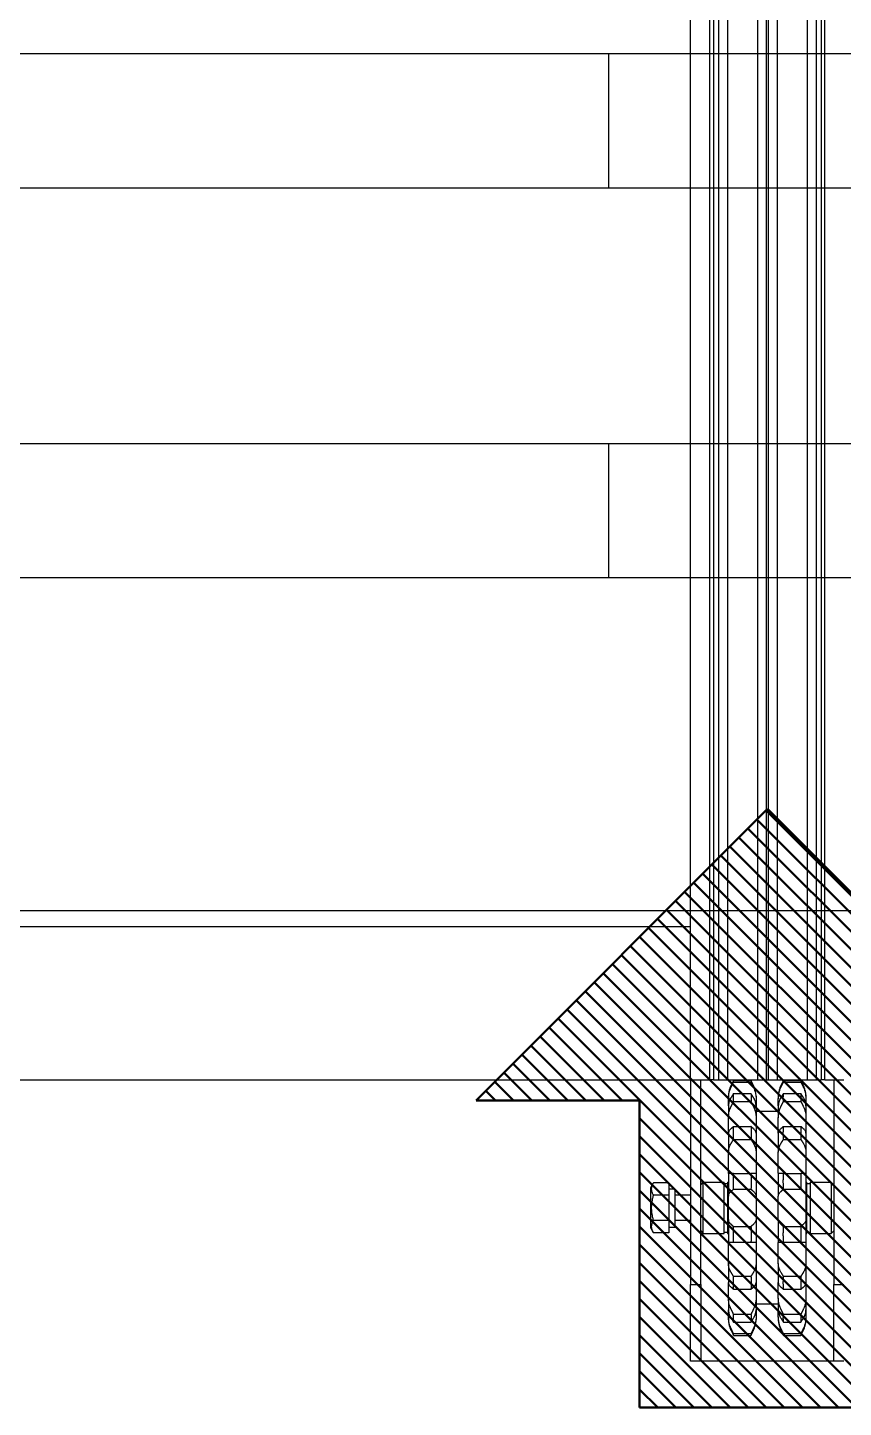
# Model space of a CAD drawing. Header units: millimetres. Extents: x -383313 to -161684, y -117025 to 99224.
# Drawn here: x -342878 to -342559, y -10073 to -9534 of the extents above; entities that cross this region are included whole.
import ezdxf

# ---------------------------------------------------------------- set-up
doc = ezdxf.new("R2010")
doc.units = ezdxf.units.MM
doc.header["$MEASUREMENT"] = 0
doc.layers.add('1', color=7, linetype='Continuous', lineweight=50)
doc.layers.add('PV-F89', color=7, linetype='Continuous')

# ---------------------------------------------------------------- blocks, each defined once
blk = doc.blocks.new('паллета1')
at = {"color": 44}
for p, q in [((465, -600), (465, 600)), ((517.5, -600), (517.5, 600)), ((617.5, 600), (617.5, -600)), ((670, 600), (670, -600)), ((800, -580), (800, 580)), ((465, -75), (517.5, -75)), ((617.5, -75), (670, -75))]:
    blk.add_line(p, q, dxfattribs=at)
blk = doc.blocks.new('*U149')
at = {"layer": 'PV-F89'}
for p, q in [((1757.85, 1938.87), (1757.85, 1473.87)), ((1817.85, 1938.87), (1817.85, 1473.87)), ((1699.85, 1489.37), (1698.03, 1488.32)), ((1699.85, 1489.37), (1715.85, 1489.37)), ((1715.85, 1489.37), (1717.66, 1488.32)), ((1698.03, 1482.37), (1698.03, 1488.32)), ((1702.94, 1482.37), (1702.94, 1488.32)), ((1712.76, 1482.37), (1712.76, 1488.32)), ((1717.66, 1482.37), (1717.66, 1488.32)), ((1702.94, 1482.37), (1698.03, 1482.37)), ((1700.35, 1482.37), (1700.35, 1479.87)), ((1700.35, 1479.87), (1715.35, 1479.87)), ((1702.85, 1473.87), (1702.85, 1479.87)), ((1712.76, 1482.37), (1702.94, 1482.37)), ((1717.66, 1482.37), (1712.76, 1482.37)), ((1712.85, 1473.87), (1712.85, 1479.87)), ((1715.35, 1482.37), (1715.35, 1479.87)), ((1647.85, 1473.87), (1677.85, 1473.87)), ((1647.85, 1469.87), (1647.85, 1473.87)), ((1677.85, 1473.87), (1677.85, 1469.87)), ((1757.85, 1473.87), (1677.85, 1473.87)), ((1757.85, 1473.87), (3037.85, 1473.87)), ((1757.85, 1473.87), (1757.85, 1466.37)), ((1677.85, 1469.87), (1647.85, 1469.87)), ((1647.85, 1465.87), (1647.85, 1469.87)), ((1677.85, 1469.87), (1757.85, 1469.87)), ((1698.85, 1469.87), (1697.85, 1468.87)), ((1697.85, 1468.87), (1717.85, 1468.87)), ((1697.85, 1468.87), (1697.85, 1460.67)), ((1716.85, 1469.87), (1717.85, 1468.87)), ((1717.85, 1468.87), (1717.85, 1460.67)), ((1647.85, 1421.87), (1647.85, 1465.87)), ((1757.85, 1464.92), (1757.85, 1466.37)), ((1757.85, 1466.37), (3037.85, 1466.37)), ((1757.85, 1464.92), (1757.85, 1462.91)), ((3037.85, 1464.92), (1757.85, 1464.92)), ((1757.85, 1462.91), (1757.85, 1459.41)), ((3037.85, 1462.91), (1757.85, 1462.91)), ((1657.99, 1457.02), (1657.99, 1450.22)), ((1658.64, 1450.22), (1658.64, 1457.02)), ((1663.16, 1457.02), (1663.16, 1450.22)), ((1665.2, 1459.02), (1664.23, 1459.02)), ((1665.2, 1459.02), (1667.12, 1459.02)), ((1666.27, 1457.02), (1666.27, 1450.22)), ((1667.12, 1459.02), (1667.99, 1459.02)), ((1672.59, 1459.02), (1667.99, 1459.02)), ((1672.59, 1459.02), (1674.44, 1459.02)), ((1674.44, 1459.02), (1678.64, 1459.02)), ((1676.06, 1457.02), (1676.06, 1450.22)), ((1686.07, 1459.02), (1678.64, 1459.02)), ((1681.09, 1457.02), (1681.09, 1450.22)), ((1686.07, 1459.02), (1687.54, 1459.02)), ((1687.54, 1459.02), (1694.3, 1459.02)), ((1694.3, 1459.02), (1694.34, 1459.02)), ((1703.33, 1459.02), (1694.34, 1459.02)), ((1694.45, 1457.02), (1694.45, 1450.22)), ((1697.85, 1460.67), (1717.85, 1460.67)), ((1717.85, 1459.37), (1697.85, 1459.37)), ((1697.85, 1459.37), (1697.85, 1459.02)), ((1698.35, 1460.67), (1698.35, 1459.37)), ((1700.54, 1457.02), (1700.54, 1450.22)), ((1703.33, 1459.02), (1704.15, 1459.02)), ((1704.15, 1459.02), (1711.55, 1459.02)), ((1711.55, 1459.02), (1712.37, 1459.02)), ((1721.36, 1459.02), (1712.37, 1459.02)), ((1715.16, 1457.02), (1715.16, 1450.22)), ((1717.35, 1460.67), (1717.35, 1459.37)), ((1717.85, 1459.37), (1717.85, 1459.02)), ((1721.25, 1457.02), (1721.25, 1450.22)), ((1721.36, 1459.02), (1721.4, 1459.02)), ((1721.4, 1459.02), (1728.16, 1459.02)), ((1728.16, 1459.02), (1729.62, 1459.02)), ((1737.06, 1459.02), (1729.62, 1459.02)), ((1734.61, 1457.02), (1734.61, 1450.22)), ((1737.06, 1459.02), (1741.26, 1459.02)), ((1739.64, 1457.02), (1739.64, 1450.22)), ((1741.26, 1459.02), (1743.11, 1459.02)), ((1747.71, 1459.02), (1743.11, 1459.02)), ((1747.71, 1459.02), (1748.58, 1459.02)), ((1748.58, 1459.02), (1750.5, 1459.02)), ((1749.42, 1457.02), (1749.42, 1450.22)), ((1751.46, 1459.02), (1750.5, 1459.02)), ((1752.54, 1457.02), (1752.54, 1450.22)), ((1757.05, 1457.02), (1757.05, 1450.22)), ((1757.7, 1457.02), (1757.7, 1450.22)), ((1757.85, 1459.41), (1757.85, 1447.73)), ((3037.85, 1459.41), (1757.85, 1459.41)), ((1665.2, 1448.22), (1664.23, 1448.22)), ((1667.12, 1448.22), (1665.2, 1448.22)), ((1667.99, 1448.22), (1667.12, 1448.22)), ((1672.59, 1448.22), (1667.99, 1448.22)), ((1670.2, 1439.52), (1670.2, 1448.22)), ((1674.44, 1448.22), (1672.59, 1448.22)), ((1678.64, 1448.22), (1674.44, 1448.22)), ((1686.07, 1448.22), (1678.64, 1448.22)), ((1687.54, 1448.22), (1686.07, 1448.22)), ((1694.3, 1448.22), (1687.54, 1448.22)), ((1694.34, 1448.22), (1694.3, 1448.22)), ((1703.33, 1448.22), (1694.34, 1448.22)), ((1704.15, 1448.22), (1703.33, 1448.22)), ((1711.55, 1448.22), (1704.15, 1448.22)), ((1712.37, 1448.22), (1711.55, 1448.22)), ((1721.36, 1448.22), (1712.37, 1448.22)), ((1721.4, 1448.22), (1721.36, 1448.22)), ((1728.16, 1448.22), (1721.4, 1448.22)), ((1729.62, 1448.22), (1728.16, 1448.22)), ((1737.06, 1448.22), (1729.62, 1448.22)), ((1741.26, 1448.22), (1737.06, 1448.22)), ((1743.11, 1448.22), (1741.26, 1448.22)), ((1747.71, 1448.22), (1743.11, 1448.22)), ((1745.49, 1439.52), (1745.49, 1448.22)), ((1748.58, 1448.22), (1747.71, 1448.22)), ((1750.5, 1448.22), (1748.58, 1448.22)), ((1751.46, 1448.22), (1750.5, 1448.22)), ((1757.85, 1447.73), (1757.85, 1444.23)), ((3037.85, 1447.73), (1757.85, 1447.73)), ((1757.85, 1444.23), (1757.85, 1443.45)), ((3037.85, 1444.23), (1757.85, 1444.23)), ((1757.85, 1443.45), (1757.85, 1439.95)), ((3037.85, 1443.45), (1757.85, 1443.45)), ((1657.99, 1437.52), (1657.99, 1430.72)), ((1658.64, 1430.72), (1658.64, 1437.52)), ((1663.16, 1437.52), (1663.16, 1430.72)), ((1665.2, 1439.52), (1664.23, 1439.52)), ((1665.2, 1439.52), (1667.12, 1439.52)), ((1666.27, 1437.52), (1666.27, 1430.72)), ((1667.12, 1439.52), (1667.99, 1439.52)), ((1672.59, 1439.52), (1667.99, 1439.52)), ((1672.59, 1439.52), (1674.44, 1439.52)), ((1674.44, 1439.52), (1678.64, 1439.52)), ((1676.06, 1437.52), (1676.06, 1430.72)), ((1686.07, 1439.52), (1678.64, 1439.52)), ((1681.09, 1437.52), (1681.09, 1430.72)), ((1686.07, 1439.52), (1687.54, 1439.52)), ((1687.54, 1439.52), (1694.3, 1439.52)), ((1694.3, 1439.52), (1694.34, 1439.52)), ((1703.33, 1439.52), (1694.34, 1439.52)), ((1694.45, 1437.52), (1694.45, 1430.72)), ((1700.54, 1437.52), (1700.54, 1430.72)), ((1703.33, 1439.52), (1704.15, 1439.52)), ((1704.15, 1439.52), (1711.55, 1439.52)), ((1711.55, 1439.52), (1712.37, 1439.52)), ((1721.36, 1439.52), (1712.37, 1439.52)), ((1715.16, 1437.52), (1715.16, 1430.72)), ((1721.25, 1437.52), (1721.25, 1430.72)), ((1721.36, 1439.52), (1721.4, 1439.52)), ((1721.4, 1439.52), (1728.16, 1439.52)), ((1728.16, 1439.52), (1729.62, 1439.52)), ((1737.06, 1439.52), (1729.62, 1439.52)), ((1734.61, 1437.52), (1734.61, 1430.72)), ((1737.06, 1439.52), (1741.26, 1439.52)), ((1739.64, 1437.52), (1739.64, 1430.72)), ((1741.26, 1439.52), (1743.11, 1439.52)), ((1747.71, 1439.52), (1743.11, 1439.52)), ((1747.71, 1439.52), (1748.58, 1439.52)), ((1748.58, 1439.52), (1750.5, 1439.52)), ((1749.42, 1437.52), (1749.42, 1430.72)), ((1751.46, 1439.52), (1750.5, 1439.52)), ((1752.54, 1437.52), (1752.54, 1430.72)), ((1757.05, 1437.52), (1757.05, 1430.72)), ((1757.7, 1437.52), (1757.7, 1430.72)), ((1757.85, 1439.95), (1757.85, 1428.27)), ((3037.85, 1439.95), (1757.85, 1439.95)), ((1665.2, 1428.72), (1664.23, 1428.72)), ((1667.12, 1428.72), (1665.2, 1428.72)), ((1667.99, 1428.72), (1667.12, 1428.72)), ((1672.59, 1428.72), (1667.99, 1428.72)), ((1674.44, 1428.72), (1672.59, 1428.72)), ((1678.64, 1428.72), (1674.44, 1428.72)), ((1686.07, 1428.72), (1678.64, 1428.72)), ((1687.54, 1428.72), (1686.07, 1428.72)), ((1694.3, 1428.72), (1687.54, 1428.72)), ((1694.34, 1428.72), (1694.3, 1428.72)), ((1703.33, 1428.72), (1694.34, 1428.72)), ((1697.85, 1428.72), (1697.85, 1428.37)), ((1697.85, 1428.37), (1717.85, 1428.37)), ((1717.85, 1427.07), (1697.85, 1427.07)), ((1697.85, 1427.07), (1697.85, 1418.87)), ((1698.35, 1428.37), (1698.35, 1427.07)), ((1704.15, 1428.72), (1703.33, 1428.72)), ((1711.55, 1428.72), (1704.15, 1428.72)), ((1712.37, 1428.72), (1711.55, 1428.72)), ((1721.36, 1428.72), (1712.37, 1428.72)), ((1717.35, 1428.37), (1717.35, 1427.07)), ((1717.85, 1428.72), (1717.85, 1428.37)), ((1717.85, 1427.07), (1717.85, 1418.87)), ((1721.4, 1428.72), (1721.36, 1428.72)), ((1728.16, 1428.72), (1721.4, 1428.72)), ((1729.62, 1428.72), (1728.16, 1428.72)), ((1737.06, 1428.72), (1729.62, 1428.72)), ((1741.26, 1428.72), (1737.06, 1428.72)), ((1743.11, 1428.72), (1741.26, 1428.72)), ((1747.71, 1428.72), (1743.11, 1428.72)), ((1748.58, 1428.72), (1747.71, 1428.72)), ((1750.5, 1428.72), (1748.58, 1428.72)), ((1751.46, 1428.72), (1750.5, 1428.72)), ((1757.85, 1428.27), (1757.85, 1424.77)), ((3037.85, 1428.27), (1757.85, 1428.27)), ((1757.85, 1424.77), (1757.85, 1422.76)), ((3037.85, 1424.77), (1757.85, 1424.77)), ((1647.85, 1417.87), (1647.85, 1421.87)), ((1717.85, 1418.87), (1697.85, 1418.87)), ((1698.85, 1417.87), (1697.85, 1418.87)), ((1716.85, 1417.87), (1717.85, 1418.87)), ((3037.85, 1422.76), (1757.85, 1422.76)), ((1757.85, 1421.37), (1757.85, 1422.76)), ((1757.85, 1421.37), (1757.85, 1413.87)), ((1757.85, 1421.37), (3037.85, 1421.37)), ((1647.85, 1413.87), (1647.85, 1417.87)), ((1647.85, 1417.87), (1677.85, 1417.87)), ((1677.85, 1417.87), (1677.85, 1413.87)), ((1757.85, 1417.87), (1677.85, 1417.87))]:
    blk.add_line(p, q, dxfattribs=at)
for centre, start, end in [((1664.23, 1449.52), 90, 90.6401), ((1751.46, 1449.52), 89.3599, 90), ((1664.23, 1457.72), 269.3599, 270), ((1751.46, 1457.72), 270, 270.6401), ((1664.23, 1430.02), 90, 90.6401), ((1751.46, 1430.02), 89.3599, 90), ((1664.23, 1438.22), 269.3599, 270), ((1751.46, 1438.22), 270, 270.6401)]:
    blk.add_arc(centre, 9.5, start, end, dxfattribs=at)
for points, weights in [([(1698.03, 1488.32), (1700.49, 1489.74), (1702.94, 1488.32)], [1.22364575665, 1.41294441399, 1.22364575665]), ([(1702.94, 1488.32), (1707.85, 1489.74), (1712.76, 1488.32)], [1.22364575665, 1.41294441399, 1.22364575665]), ([(1712.76, 1488.32), (1715.21, 1489.74), (1717.66, 1488.32)], [1.22364575665, 1.41294441399, 1.22364575665]), ([(1660.08, 1458.05), (1659.06, 1457.55), (1657.99, 1457.02)], [1, 1.00025461954, 1]), ([(1657.99, 1457.02), (1658.32, 1457.11), (1658.64, 1457.02)], [1, 1.00194841845, 1]), ([(1658.64, 1457.02), (1659.76, 1457.55), (1660.83, 1458.05)], [1, 1.00025461956, 1]), ([(1664.78, 1458.05), (1663.99, 1457.55), (1663.16, 1457.02)], [1, 1.00025461956, 1]), ([(1663.16, 1457.02), (1664.72, 1457.11), (1666.27, 1457.02)], [1, 1.00194841845, 1]), ([(1666.27, 1457.02), (1667.35, 1457.55), (1668.38, 1458.05)], [1, 1.00025461954, 1]), ([(1676.92, 1458.05), (1676.5, 1457.55), (1676.06, 1457.02)], [1, 1.00025461955, 1]), ([(1676.06, 1457.02), (1678.58, 1457.11), (1681.09, 1457.02)], [1, 1.00194841845, 1]), ([(1681.09, 1457.02), (1681.94, 1457.55), (1682.76, 1458.05)], [1, 1.00025461956, 1]), ([(1694.41, 1458.05), (1694.43, 1457.55), (1694.45, 1457.02)], [1, 1.00025461956, 1]), ([(1694.45, 1457.02), (1697.49, 1457.11), (1700.54, 1457.02)], [1, 1.00194841845, 1]), ([(1700.54, 1457.02), (1701.01, 1457.55), (1701.47, 1458.05)], [1, 1.00025461955, 1]), ([(1714.23, 1458.05), (1714.69, 1457.55), (1715.16, 1457.02)], [1, 1.00025461957, 1]), ([(1715.16, 1457.02), (1718.2, 1457.11), (1721.25, 1457.02)], [1, 1.00194841845, 1]), ([(1721.25, 1457.02), (1721.27, 1457.55), (1721.28, 1458.05)], [1, 1.00025461957, 1]), ([(1732.94, 1458.05), (1733.76, 1457.55), (1734.61, 1457.02)], [1, 1.00025461956, 1]), ([(1734.61, 1457.02), (1737.12, 1457.11), (1739.64, 1457.02)], [1, 1.00194841845, 1]), ([(1739.64, 1457.02), (1739.2, 1457.55), (1738.78, 1458.05)], [1, 1.00025461955, 1]), ([(1747.32, 1458.05), (1748.35, 1457.55), (1749.42, 1457.02)], [1, 1.00025461956, 1]), ([(1749.42, 1457.02), (1750.98, 1457.11), (1752.54, 1457.02)], [1, 1.00194841845, 1]), ([(1752.54, 1457.02), (1751.71, 1457.55), (1750.92, 1458.05)], [1, 1.00025461955, 1]), ([(1754.87, 1458.05), (1755.94, 1457.55), (1757.05, 1457.02)], [1, 1.00025461958, 1]), ([(1757.7, 1457.02), (1756.64, 1457.55), (1755.62, 1458.05)], [1, 1.00025461957, 1]), ([(1757.05, 1457.02), (1757.38, 1457.11), (1757.7, 1457.02)], [1, 1.00194841845, 1]), ([(1658.64, 1450.22), (1658.32, 1450.12), (1657.99, 1450.22)], [1, 1.00194841845, 1]), ([(1657.99, 1450.22), (1659.06, 1449.69), (1660.08, 1449.18)], [1, 1.00025461957, 1]), ([(1660.83, 1449.18), (1659.76, 1449.69), (1658.64, 1450.22)], [1, 1.00025461957, 1]), ([(1666.27, 1450.22), (1664.72, 1450.12), (1663.16, 1450.22)], [1, 1.00194841845, 1]), ([(1663.16, 1450.22), (1663.99, 1449.69), (1664.78, 1449.18)], [1, 1.00025461955, 1]), ([(1668.38, 1449.18), (1667.35, 1449.69), (1666.27, 1450.22)], [1, 1.00025461956, 1]), ([(1681.09, 1450.22), (1678.58, 1450.12), (1676.06, 1450.22)], [1, 1.00194841845, 1]), ([(1676.06, 1450.22), (1676.5, 1449.69), (1676.92, 1449.18)], [1, 1.00025461956, 1]), ([(1682.76, 1449.18), (1681.94, 1449.69), (1681.09, 1450.22)], [1, 1.00025461957, 1]), ([(1694.45, 1450.22), (1694.43, 1449.69), (1694.41, 1449.18)], [1, 1.00025461955, 1]), ([(1700.54, 1450.22), (1697.49, 1450.12), (1694.45, 1450.22)], [1, 1.00194841845, 1]), ([(1701.47, 1449.18), (1701.01, 1449.69), (1700.54, 1450.22)], [1, 1.00025461956, 1]), ([(1715.16, 1450.22), (1714.69, 1449.69), (1714.23, 1449.18)], [1, 1.00025461958, 1]), ([(1721.25, 1450.22), (1718.2, 1450.12), (1715.16, 1450.22)], [1, 1.00194841845, 1]), ([(1721.28, 1449.18), (1721.27, 1449.69), (1721.25, 1450.22)], [1, 1.00025461956, 1]), ([(1734.61, 1450.22), (1733.76, 1449.69), (1732.94, 1449.18)], [1, 1.00025461956, 1]), ([(1739.64, 1450.22), (1737.12, 1450.12), (1734.61, 1450.22)], [1, 1.00194841845, 1]), ([(1738.78, 1449.18), (1739.2, 1449.69), (1739.64, 1450.22)], [1, 1.00025461956, 1]), ([(1749.42, 1450.22), (1748.35, 1449.69), (1747.32, 1449.18)], [1, 1.00025461954, 1]), ([(1752.54, 1450.22), (1750.98, 1450.12), (1749.42, 1450.22)], [1, 1.00194841845, 1]), ([(1750.92, 1449.18), (1751.71, 1449.69), (1752.54, 1450.22)], [1, 1.00025461957, 1]), ([(1757.05, 1450.22), (1755.94, 1449.69), (1754.87, 1449.18)], [1, 1.00025461953, 1]), ([(1755.62, 1449.18), (1756.64, 1449.69), (1757.7, 1450.22)], [1, 1.00025461955, 1]), ([(1757.7, 1450.22), (1757.38, 1450.12), (1757.05, 1450.22)], [1, 1.00194841845, 1]), ([(1660.08, 1438.55), (1659.06, 1438.05), (1657.99, 1437.52)], [1, 1.00025461956, 1]), ([(1657.99, 1437.52), (1658.32, 1437.61), (1658.64, 1437.52)], [1, 1.00194841845, 1]), ([(1658.64, 1437.52), (1659.76, 1438.05), (1660.83, 1438.55)], [1, 1.00025461955, 1]), ([(1664.78, 1438.55), (1663.99, 1438.05), (1663.16, 1437.52)], [1, 1.00025461957, 1]), ([(1663.16, 1437.52), (1664.72, 1437.61), (1666.27, 1437.52)], [1, 1.00194841845, 1]), ([(1666.27, 1437.52), (1667.35, 1438.05), (1668.38, 1438.55)], [1, 1.00025461954, 1]), ([(1676.92, 1438.55), (1676.5, 1438.05), (1676.06, 1437.52)], [1, 1.00025461956, 1]), ([(1676.06, 1437.52), (1678.58, 1437.61), (1681.09, 1437.52)], [1, 1.00194841845, 1]), ([(1681.09, 1437.52), (1681.94, 1438.05), (1682.76, 1438.55)], [1, 1.00025461956, 1]), ([(1694.41, 1438.55), (1694.43, 1438.05), (1694.45, 1437.52)], [1, 1.00025461954, 1]), ([(1694.45, 1437.52), (1697.49, 1437.61), (1700.54, 1437.52)], [1, 1.00194841845, 1]), ([(1700.54, 1437.52), (1701.01, 1438.05), (1701.47, 1438.55)], [1, 1.00025461958, 1]), ([(1714.23, 1438.55), (1714.69, 1438.05), (1715.16, 1437.52)], [1, 1.00025461957, 1]), ([(1715.16, 1437.52), (1718.2, 1437.61), (1721.25, 1437.52)], [1, 1.00194841845, 1]), ([(1721.25, 1437.52), (1721.27, 1438.05), (1721.28, 1438.55)], [1, 1.00025461957, 1]), ([(1732.94, 1438.55), (1733.76, 1438.05), (1734.61, 1437.52)], [1, 1.00025461957, 1]), ([(1734.61, 1437.52), (1737.12, 1437.61), (1739.64, 1437.52)], [1, 1.00194841845, 1]), ([(1739.64, 1437.52), (1739.2, 1438.05), (1738.78, 1438.55)], [1, 1.00025461955, 1]), ([(1747.32, 1438.55), (1748.35, 1438.05), (1749.42, 1437.52)], [1, 1.00025461957, 1]), ([(1749.42, 1437.52), (1750.98, 1437.61), (1752.54, 1437.52)], [1, 1.00194841845, 1]), ([(1752.54, 1437.52), (1751.71, 1438.05), (1750.92, 1438.55)], [1, 1.00025461956, 1]), ([(1754.87, 1438.55), (1755.94, 1438.05), (1757.05, 1437.52)], [1, 1.00025461957, 1]), ([(1757.7, 1437.52), (1756.64, 1438.05), (1755.62, 1438.55)], [1, 1.00025461957, 1]), ([(1757.05, 1437.52), (1757.38, 1437.61), (1757.7, 1437.52)], [1, 1.00194841845, 1]), ([(1657.99, 1430.72), (1659.06, 1430.19), (1660.08, 1429.68)], [1, 1.00025461955, 1]), ([(1658.64, 1430.72), (1658.32, 1430.62), (1657.99, 1430.72)], [1, 1.00194841845, 1]), ([(1660.83, 1429.68), (1659.76, 1430.19), (1658.64, 1430.72)], [1, 1.00025461956, 1]), ([(1663.16, 1430.72), (1663.99, 1430.19), (1664.78, 1429.68)], [1, 1.00025461955, 1]), ([(1666.27, 1430.72), (1664.72, 1430.62), (1663.16, 1430.72)], [1, 1.00194841845, 1]), ([(1668.38, 1429.68), (1667.35, 1430.19), (1666.27, 1430.72)], [1, 1.00025461957, 1]), ([(1676.06, 1430.72), (1676.5, 1430.19), (1676.92, 1429.68)], [1, 1.00025461955, 1]), ([(1681.09, 1430.72), (1678.58, 1430.62), (1676.06, 1430.72)], [1, 1.00194841845, 1]), ([(1682.76, 1429.68), (1681.94, 1430.19), (1681.09, 1430.72)], [1, 1.00025461956, 1]), ([(1694.45, 1430.72), (1694.43, 1430.19), (1694.41, 1429.68)], [1, 1.00025461953, 1]), ([(1700.54, 1430.72), (1697.49, 1430.62), (1694.45, 1430.72)], [1, 1.00194841845, 1]), ([(1701.47, 1429.68), (1701.01, 1430.19), (1700.54, 1430.72)], [1, 1.00025461957, 1]), ([(1715.16, 1430.72), (1714.69, 1430.19), (1714.23, 1429.68)], [1, 1.00025461956, 1]), ([(1721.25, 1430.72), (1718.2, 1430.62), (1715.16, 1430.72)], [1, 1.00194841845, 1]), ([(1721.28, 1429.68), (1721.27, 1430.19), (1721.25, 1430.72)], [1, 1.00025461956, 1]), ([(1734.61, 1430.72), (1733.76, 1430.19), (1732.94, 1429.68)], [1, 1.00025461958, 1]), ([(1739.64, 1430.72), (1737.12, 1430.62), (1734.61, 1430.72)], [1, 1.00194841845, 1]), ([(1738.78, 1429.68), (1739.2, 1430.19), (1739.64, 1430.72)], [1, 1.00025461956, 1]), ([(1749.42, 1430.72), (1748.35, 1430.19), (1747.32, 1429.68)], [1, 1.00025461957, 1]), ([(1752.54, 1430.72), (1750.98, 1430.62), (1749.42, 1430.72)], [1, 1.00194841845, 1]), ([(1750.92, 1429.68), (1751.71, 1430.19), (1752.54, 1430.72)], [1, 1.00025461954, 1]), ([(1757.05, 1430.72), (1755.94, 1430.19), (1754.87, 1429.68)], [1, 1.00025461957, 1]), ([(1755.62, 1429.68), (1756.64, 1430.19), (1757.7, 1430.72)], [1, 1.00025461957, 1]), ([(1757.7, 1430.72), (1757.38, 1430.62), (1757.05, 1430.72)], [1, 1.00194841845, 1])]:
    blk.add_rational_spline(points, weights, degree=2, dxfattribs=at)
for points, knots in [([(1664.13, 1459.02), (1663.86, 1459.01), (1663.59, 1459), (1663, 1458.94), (1662.68, 1458.89), (1662.04, 1458.76), (1661.72, 1458.68), (1661.12, 1458.49), (1660.82, 1458.38), (1660.39, 1458.2), (1660.24, 1458.13), (1660.08, 1458.05)], [43.697264, 43.697264, 43.697264, 43.697264, 44.52713, 44.52713, 45.468654, 45.468654, 46.410179, 46.410179, 47.351703, 47.351703, 47.881108, 47.881108, 47.881108, 47.881108]), ([(1660.83, 1458.05), (1661, 1458.13), (1661.16, 1458.2), (1661.61, 1458.38), (1661.92, 1458.49), (1662.56, 1458.68), (1662.89, 1458.76), (1663.56, 1458.89), (1663.9, 1458.94), (1664.56, 1459), (1664.88, 1459.02), (1665.2, 1459.02)], [10.115097, 10.115097, 10.115097, 10.115097, 10.644502, 10.644502, 11.586026, 11.586026, 12.527551, 12.527551, 13.469075, 13.469075, 14.4106, 14.4106, 14.4106, 14.4106]), ([(1667.99, 1459.02), (1667.76, 1459.02), (1667.52, 1459), (1667.03, 1458.94), (1666.78, 1458.89), (1666.29, 1458.76), (1666.05, 1458.68), (1665.58, 1458.49), (1665.35, 1458.38), (1665.02, 1458.2), (1664.9, 1458.13), (1664.78, 1458.05)], [43.585605, 43.585605, 43.585605, 43.585605, 44.52713, 44.52713, 45.468654, 45.468654, 46.410179, 46.410179, 47.351703, 47.351703, 47.881108, 47.881108, 47.881108, 47.881108]), ([(1668.38, 1458.05), (1668.54, 1458.13), (1668.7, 1458.2), (1669.14, 1458.38), (1669.43, 1458.49), (1670.05, 1458.68), (1670.37, 1458.76), (1671.01, 1458.89), (1671.33, 1458.94), (1671.97, 1459), (1672.29, 1459.02), (1672.59, 1459.02)], [10.115097, 10.115097, 10.115097, 10.115097, 10.644502, 10.644502, 11.586026, 11.586026, 12.527551, 12.527551, 13.469075, 13.469075, 14.4106, 14.4106, 14.4106, 14.4106]), ([(1678.64, 1459.02), (1678.52, 1459.02), (1678.39, 1459), (1678.13, 1458.94), (1677.99, 1458.89), (1677.73, 1458.76), (1677.6, 1458.68), (1677.35, 1458.49), (1677.23, 1458.38), (1677.05, 1458.2), (1676.99, 1458.13), (1676.92, 1458.05)], [43.585605, 43.585605, 43.585605, 43.585605, 44.52713, 44.52713, 45.468654, 45.468654, 46.410179, 46.410179, 47.351703, 47.351703, 47.881108, 47.881108, 47.881108, 47.881108]), ([(1682.76, 1458.05), (1682.88, 1458.13), (1683.01, 1458.2), (1683.35, 1458.38), (1683.58, 1458.49), (1684.07, 1458.68), (1684.32, 1458.76), (1684.83, 1458.89), (1685.08, 1458.94), (1685.59, 1459), (1685.84, 1459.02), (1686.07, 1459.02)], [10.115097, 10.115097, 10.115097, 10.115097, 10.644502, 10.644502, 11.586026, 11.586026, 12.527551, 12.527551, 13.469075, 13.469075, 14.4106, 14.4106, 14.4106, 14.4106]), ([(1694.34, 1459.02), (1694.34, 1459.02), (1694.35, 1459), (1694.36, 1458.94), (1694.37, 1458.89), (1694.38, 1458.76), (1694.38, 1458.68), (1694.39, 1458.49), (1694.4, 1458.38), (1694.41, 1458.2), (1694.41, 1458.13), (1694.41, 1458.05)], [43.585605, 43.585605, 43.585605, 43.585605, 44.52713, 44.52713, 45.468654, 45.468654, 46.410179, 46.410179, 47.351703, 47.351703, 47.881108, 47.881108, 47.881108, 47.881108]), ([(1701.47, 1458.05), (1701.54, 1458.13), (1701.61, 1458.2), (1701.8, 1458.38), (1701.93, 1458.49), (1702.2, 1458.68), (1702.35, 1458.76), (1702.63, 1458.89), (1702.77, 1458.94), (1703.06, 1459), (1703.19, 1459.02), (1703.33, 1459.02)], [10.115097, 10.115097, 10.115097, 10.115097, 10.644502, 10.644502, 11.586026, 11.586026, 12.527551, 12.527551, 13.469075, 13.469075, 14.4106, 14.4106, 14.4106, 14.4106]), ([(1712.37, 1459.02), (1712.5, 1459.02), (1712.64, 1459), (1712.93, 1458.94), (1713.07, 1458.89), (1713.35, 1458.76), (1713.49, 1458.68), (1713.77, 1458.49), (1713.9, 1458.38), (1714.09, 1458.2), (1714.16, 1458.13), (1714.23, 1458.05)], [43.585605, 43.585605, 43.585605, 43.585605, 44.52713, 44.52713, 45.468654, 45.468654, 46.410179, 46.410179, 47.351703, 47.351703, 47.881108, 47.881108, 47.881108, 47.881108]), ([(1721.28, 1458.05), (1721.29, 1458.13), (1721.29, 1458.2), (1721.3, 1458.38), (1721.3, 1458.49), (1721.32, 1458.68), (1721.32, 1458.76), (1721.33, 1458.89), (1721.34, 1458.94), (1721.35, 1459), (1721.36, 1459.02), (1721.36, 1459.02)], [10.115097, 10.115097, 10.115097, 10.115097, 10.644502, 10.644502, 11.586026, 11.586026, 12.527551, 12.527551, 13.469075, 13.469075, 14.4106, 14.4106, 14.4106, 14.4106]), ([(1729.62, 1459.02), (1729.86, 1459.02), (1730.11, 1459), (1730.61, 1458.94), (1730.87, 1458.89), (1731.38, 1458.76), (1731.63, 1458.68), (1732.11, 1458.49), (1732.35, 1458.38), (1732.69, 1458.2), (1732.82, 1458.13), (1732.94, 1458.05)], [43.585605, 43.585605, 43.585605, 43.585605, 44.52713, 44.52713, 45.468654, 45.468654, 46.410179, 46.410179, 47.351703, 47.351703, 47.881108, 47.881108, 47.881108, 47.881108]), ([(1738.78, 1458.05), (1738.71, 1458.13), (1738.65, 1458.2), (1738.47, 1458.38), (1738.35, 1458.49), (1738.1, 1458.68), (1737.97, 1458.76), (1737.7, 1458.89), (1737.57, 1458.94), (1737.31, 1459), (1737.18, 1459.02), (1737.06, 1459.02)], [10.115097, 10.115097, 10.115097, 10.115097, 10.644502, 10.644502, 11.586026, 11.586026, 12.527551, 12.527551, 13.469075, 13.469075, 14.4106, 14.4106, 14.4106, 14.4106]), ([(1743.11, 1459.02), (1743.41, 1459.02), (1743.73, 1459), (1744.37, 1458.94), (1744.69, 1458.89), (1745.33, 1458.76), (1745.65, 1458.68), (1746.27, 1458.49), (1746.56, 1458.38), (1747, 1458.2), (1747.16, 1458.13), (1747.32, 1458.05)], [43.585605, 43.585605, 43.585605, 43.585605, 44.52713, 44.52713, 45.468654, 45.468654, 46.410179, 46.410179, 47.351703, 47.351703, 47.881108, 47.881108, 47.881108, 47.881108]), ([(1750.92, 1458.05), (1750.8, 1458.13), (1750.68, 1458.2), (1750.35, 1458.38), (1750.12, 1458.49), (1749.65, 1458.68), (1749.41, 1458.76), (1748.91, 1458.89), (1748.67, 1458.94), (1748.18, 1459), (1747.94, 1459.02), (1747.71, 1459.02)], [10.115097, 10.115097, 10.115097, 10.115097, 10.644502, 10.644502, 11.586026, 11.586026, 12.527551, 12.527551, 13.469075, 13.469075, 14.4106, 14.4106, 14.4106, 14.4106]), ([(1750.5, 1459.02), (1750.81, 1459.02), (1751.14, 1459), (1751.8, 1458.94), (1752.14, 1458.89), (1752.81, 1458.76), (1753.14, 1458.68), (1753.78, 1458.49), (1754.08, 1458.38), (1754.54, 1458.2), (1754.7, 1458.13), (1754.87, 1458.05)], [43.585605, 43.585605, 43.585605, 43.585605, 44.52713, 44.52713, 45.468654, 45.468654, 46.410179, 46.410179, 47.351703, 47.351703, 47.881108, 47.881108, 47.881108, 47.881108]), ([(1755.62, 1458.05), (1755.46, 1458.13), (1755.31, 1458.2), (1754.88, 1458.38), (1754.58, 1458.49), (1753.97, 1458.68), (1753.66, 1458.76), (1753.02, 1458.89), (1752.7, 1458.94), (1752.11, 1459), (1751.83, 1459.01), (1751.57, 1459.02)], [10.115097, 10.115097, 10.115097, 10.115097, 10.644502, 10.644502, 11.586026, 11.586026, 12.527551, 12.527551, 13.469075, 13.469075, 14.298941, 14.298941, 14.298941, 14.298941]), ([(1660.08, 1449.18), (1660.24, 1449.11), (1660.39, 1449.03), (1660.82, 1448.85), (1661.12, 1448.74), (1661.72, 1448.55), (1662.04, 1448.47), (1662.68, 1448.34), (1663, 1448.29), (1663.59, 1448.23), (1663.86, 1448.22), (1664.13, 1448.22)], [10.115097, 10.115097, 10.115097, 10.115097, 10.644502, 10.644502, 11.586026, 11.586026, 12.527551, 12.527551, 13.469075, 13.469075, 14.298941, 14.298941, 14.298941, 14.298941]), ([(1665.2, 1448.22), (1664.88, 1448.22), (1664.56, 1448.23), (1663.9, 1448.29), (1663.56, 1448.34), (1662.89, 1448.47), (1662.56, 1448.55), (1661.92, 1448.74), (1661.61, 1448.85), (1661.16, 1449.03), (1661, 1449.11), (1660.83, 1449.18)], [43.585571, 43.585571, 43.585571, 43.585571, 44.527095, 44.527095, 45.468619, 45.468619, 46.410144, 46.410144, 47.351668, 47.351668, 47.881074, 47.881074, 47.881074, 47.881074]), ([(1664.78, 1449.18), (1664.9, 1449.11), (1665.02, 1449.03), (1665.35, 1448.85), (1665.58, 1448.74), (1666.05, 1448.55), (1666.29, 1448.47), (1666.78, 1448.34), (1667.03, 1448.29), (1667.52, 1448.23), (1667.76, 1448.22), (1667.99, 1448.22)], [10.115097, 10.115097, 10.115097, 10.115097, 10.644502, 10.644502, 11.586026, 11.586026, 12.527551, 12.527551, 13.469075, 13.469075, 14.4106, 14.4106, 14.4106, 14.4106]), ([(1672.59, 1448.22), (1672.29, 1448.22), (1671.97, 1448.23), (1671.33, 1448.29), (1671.01, 1448.34), (1670.37, 1448.47), (1670.05, 1448.55), (1669.43, 1448.74), (1669.14, 1448.85), (1668.7, 1449.03), (1668.54, 1449.11), (1668.38, 1449.18)], [43.585571, 43.585571, 43.585571, 43.585571, 44.527095, 44.527095, 45.468619, 45.468619, 46.410144, 46.410144, 47.351668, 47.351668, 47.881074, 47.881074, 47.881074, 47.881074]), ([(1676.92, 1449.18), (1676.99, 1449.11), (1677.05, 1449.03), (1677.23, 1448.85), (1677.35, 1448.74), (1677.6, 1448.55), (1677.73, 1448.47), (1677.99, 1448.34), (1678.13, 1448.29), (1678.39, 1448.23), (1678.52, 1448.22), (1678.64, 1448.22)], [10.115097, 10.115097, 10.115097, 10.115097, 10.644502, 10.644502, 11.586026, 11.586026, 12.527551, 12.527551, 13.469075, 13.469075, 14.4106, 14.4106, 14.4106, 14.4106]), ([(1686.07, 1448.22), (1685.84, 1448.22), (1685.59, 1448.23), (1685.08, 1448.29), (1684.83, 1448.34), (1684.32, 1448.47), (1684.07, 1448.55), (1683.58, 1448.74), (1683.35, 1448.85), (1683.01, 1449.03), (1682.88, 1449.11), (1682.76, 1449.18)], [43.585571, 43.585571, 43.585571, 43.585571, 44.527095, 44.527095, 45.468619, 45.468619, 46.410144, 46.410144, 47.351668, 47.351668, 47.881074, 47.881074, 47.881074, 47.881074]), ([(1694.41, 1449.18), (1694.41, 1449.11), (1694.41, 1449.03), (1694.4, 1448.85), (1694.39, 1448.74), (1694.38, 1448.55), (1694.38, 1448.47), (1694.37, 1448.34), (1694.36, 1448.29), (1694.35, 1448.23), (1694.34, 1448.22), (1694.34, 1448.22)], [10.115097, 10.115097, 10.115097, 10.115097, 10.644502, 10.644502, 11.586026, 11.586026, 12.527551, 12.527551, 13.469075, 13.469075, 14.4106, 14.4106, 14.4106, 14.4106]), ([(1703.33, 1448.22), (1703.19, 1448.22), (1703.06, 1448.23), (1702.77, 1448.29), (1702.63, 1448.34), (1702.35, 1448.47), (1702.2, 1448.55), (1701.93, 1448.74), (1701.8, 1448.85), (1701.61, 1449.03), (1701.54, 1449.11), (1701.47, 1449.18)], [43.585571, 43.585571, 43.585571, 43.585571, 44.527095, 44.527095, 45.468619, 45.468619, 46.410144, 46.410144, 47.351668, 47.351668, 47.881074, 47.881074, 47.881074, 47.881074]), ([(1714.23, 1449.18), (1714.16, 1449.11), (1714.09, 1449.03), (1713.9, 1448.85), (1713.77, 1448.74), (1713.49, 1448.55), (1713.35, 1448.47), (1713.07, 1448.34), (1712.93, 1448.29), (1712.64, 1448.23), (1712.5, 1448.22), (1712.37, 1448.22)], [10.115097, 10.115097, 10.115097, 10.115097, 10.644502, 10.644502, 11.586026, 11.586026, 12.527551, 12.527551, 13.469075, 13.469075, 14.4106, 14.4106, 14.4106, 14.4106]), ([(1721.36, 1448.22), (1721.36, 1448.22), (1721.35, 1448.23), (1721.34, 1448.29), (1721.33, 1448.34), (1721.32, 1448.47), (1721.32, 1448.55), (1721.3, 1448.74), (1721.3, 1448.85), (1721.29, 1449.03), (1721.29, 1449.11), (1721.28, 1449.18)], [43.585571, 43.585571, 43.585571, 43.585571, 44.527095, 44.527095, 45.468619, 45.468619, 46.410144, 46.410144, 47.351668, 47.351668, 47.881074, 47.881074, 47.881074, 47.881074]), ([(1732.94, 1449.18), (1732.82, 1449.11), (1732.69, 1449.03), (1732.35, 1448.85), (1732.11, 1448.74), (1731.63, 1448.55), (1731.38, 1448.47), (1730.87, 1448.34), (1730.61, 1448.29), (1730.11, 1448.23), (1729.86, 1448.22), (1729.62, 1448.22)], [10.115097, 10.115097, 10.115097, 10.115097, 10.644502, 10.644502, 11.586026, 11.586026, 12.527551, 12.527551, 13.469075, 13.469075, 14.4106, 14.4106, 14.4106, 14.4106]), ([(1737.06, 1448.22), (1737.18, 1448.22), (1737.31, 1448.23), (1737.57, 1448.29), (1737.7, 1448.34), (1737.97, 1448.47), (1738.1, 1448.55), (1738.35, 1448.74), (1738.47, 1448.85), (1738.65, 1449.03), (1738.71, 1449.11), (1738.78, 1449.18)], [43.585571, 43.585571, 43.585571, 43.585571, 44.527095, 44.527095, 45.468619, 45.468619, 46.410144, 46.410144, 47.351668, 47.351668, 47.881074, 47.881074, 47.881074, 47.881074]), ([(1747.32, 1449.18), (1747.16, 1449.11), (1747, 1449.03), (1746.56, 1448.85), (1746.27, 1448.74), (1745.65, 1448.55), (1745.33, 1448.47), (1744.69, 1448.34), (1744.37, 1448.29), (1743.73, 1448.23), (1743.41, 1448.22), (1743.11, 1448.22)], [10.115097, 10.115097, 10.115097, 10.115097, 10.644502, 10.644502, 11.586026, 11.586026, 12.527551, 12.527551, 13.469075, 13.469075, 14.4106, 14.4106, 14.4106, 14.4106]), ([(1747.71, 1448.22), (1747.94, 1448.22), (1748.18, 1448.23), (1748.67, 1448.29), (1748.91, 1448.34), (1749.41, 1448.47), (1749.65, 1448.55), (1750.12, 1448.74), (1750.35, 1448.85), (1750.68, 1449.03), (1750.8, 1449.11), (1750.92, 1449.18)], [43.585571, 43.585571, 43.585571, 43.585571, 44.527095, 44.527095, 45.468619, 45.468619, 46.410144, 46.410144, 47.351668, 47.351668, 47.881074, 47.881074, 47.881074, 47.881074]), ([(1754.87, 1449.18), (1754.7, 1449.11), (1754.54, 1449.03), (1754.08, 1448.85), (1753.78, 1448.74), (1753.14, 1448.55), (1752.81, 1448.47), (1752.14, 1448.34), (1751.8, 1448.29), (1751.14, 1448.23), (1750.81, 1448.22), (1750.5, 1448.22)], [10.115097, 10.115097, 10.115097, 10.115097, 10.644502, 10.644502, 11.586026, 11.586026, 12.527551, 12.527551, 13.469075, 13.469075, 14.4106, 14.4106, 14.4106, 14.4106]), ([(1751.57, 1448.22), (1751.83, 1448.22), (1752.11, 1448.23), (1752.7, 1448.29), (1753.02, 1448.34), (1753.66, 1448.47), (1753.97, 1448.55), (1754.58, 1448.74), (1754.88, 1448.85), (1755.31, 1449.03), (1755.46, 1449.11), (1755.62, 1449.18)], [43.697229, 43.697229, 43.697229, 43.697229, 44.527095, 44.527095, 45.468619, 45.468619, 46.410144, 46.410144, 47.351668, 47.351668, 47.881074, 47.881074, 47.881074, 47.881074]), ([(1664.13, 1439.52), (1663.86, 1439.51), (1663.59, 1439.5), (1663, 1439.44), (1662.68, 1439.39), (1662.04, 1439.26), (1661.72, 1439.18), (1661.12, 1438.99), (1660.82, 1438.88), (1660.39, 1438.7), (1660.24, 1438.63), (1660.08, 1438.55)], [43.697229, 43.697229, 43.697229, 43.697229, 44.527095, 44.527095, 45.468619, 45.468619, 46.410144, 46.410144, 47.351668, 47.351668, 47.881074, 47.881074, 47.881074, 47.881074]), ([(1660.83, 1438.55), (1661, 1438.63), (1661.16, 1438.7), (1661.61, 1438.88), (1661.92, 1438.99), (1662.56, 1439.18), (1662.89, 1439.26), (1663.56, 1439.39), (1663.9, 1439.44), (1664.56, 1439.5), (1664.88, 1439.52), (1665.2, 1439.52)], [10.115097, 10.115097, 10.115097, 10.115097, 10.644502, 10.644502, 11.586026, 11.586026, 12.527551, 12.527551, 13.469075, 13.469075, 14.4106, 14.4106, 14.4106, 14.4106]), ([(1667.99, 1439.52), (1667.76, 1439.52), (1667.52, 1439.5), (1667.03, 1439.44), (1666.78, 1439.39), (1666.29, 1439.26), (1666.05, 1439.18), (1665.58, 1438.99), (1665.35, 1438.88), (1665.02, 1438.7), (1664.9, 1438.63), (1664.78, 1438.55)], [43.585571, 43.585571, 43.585571, 43.585571, 44.527095, 44.527095, 45.468619, 45.468619, 46.410144, 46.410144, 47.351668, 47.351668, 47.881074, 47.881074, 47.881074, 47.881074]), ([(1668.38, 1438.55), (1668.54, 1438.63), (1668.7, 1438.7), (1669.14, 1438.88), (1669.43, 1438.99), (1670.05, 1439.18), (1670.37, 1439.26), (1671.01, 1439.39), (1671.33, 1439.44), (1671.97, 1439.5), (1672.29, 1439.52), (1672.59, 1439.52)], [10.115097, 10.115097, 10.115097, 10.115097, 10.644502, 10.644502, 11.586026, 11.586026, 12.527551, 12.527551, 13.469075, 13.469075, 14.4106, 14.4106, 14.4106, 14.4106]), ([(1678.64, 1439.52), (1678.52, 1439.52), (1678.39, 1439.5), (1678.13, 1439.44), (1677.99, 1439.39), (1677.73, 1439.26), (1677.6, 1439.18), (1677.35, 1438.99), (1677.23, 1438.88), (1677.05, 1438.7), (1676.99, 1438.63), (1676.92, 1438.55)], [43.585571, 43.585571, 43.585571, 43.585571, 44.527095, 44.527095, 45.468619, 45.468619, 46.410144, 46.410144, 47.351668, 47.351668, 47.881074, 47.881074, 47.881074, 47.881074]), ([(1682.76, 1438.55), (1682.88, 1438.63), (1683.01, 1438.7), (1683.35, 1438.88), (1683.58, 1438.99), (1684.07, 1439.18), (1684.32, 1439.26), (1684.83, 1439.39), (1685.08, 1439.44), (1685.59, 1439.5), (1685.84, 1439.52), (1686.07, 1439.52)], [10.115097, 10.115097, 10.115097, 10.115097, 10.644502, 10.644502, 11.586026, 11.586026, 12.527551, 12.527551, 13.469075, 13.469075, 14.4106, 14.4106, 14.4106, 14.4106]), ([(1694.34, 1439.52), (1694.34, 1439.52), (1694.35, 1439.5), (1694.36, 1439.44), (1694.37, 1439.39), (1694.38, 1439.26), (1694.38, 1439.18), (1694.39, 1438.99), (1694.4, 1438.88), (1694.41, 1438.7), (1694.41, 1438.63), (1694.41, 1438.55)], [43.585571, 43.585571, 43.585571, 43.585571, 44.527095, 44.527095, 45.468619, 45.468619, 46.410144, 46.410144, 47.351668, 47.351668, 47.881074, 47.881074, 47.881074, 47.881074]), ([(1701.47, 1438.55), (1701.54, 1438.63), (1701.61, 1438.7), (1701.8, 1438.88), (1701.93, 1438.99), (1702.2, 1439.18), (1702.35, 1439.26), (1702.63, 1439.39), (1702.77, 1439.44), (1703.06, 1439.5), (1703.19, 1439.52), (1703.33, 1439.52)], [10.115097, 10.115097, 10.115097, 10.115097, 10.644502, 10.644502, 11.586026, 11.586026, 12.527551, 12.527551, 13.469075, 13.469075, 14.4106, 14.4106, 14.4106, 14.4106]), ([(1712.37, 1439.52), (1712.5, 1439.52), (1712.64, 1439.5), (1712.93, 1439.44), (1713.07, 1439.39), (1713.35, 1439.26), (1713.49, 1439.18), (1713.77, 1438.99), (1713.9, 1438.88), (1714.09, 1438.7), (1714.16, 1438.63), (1714.23, 1438.55)], [43.585571, 43.585571, 43.585571, 43.585571, 44.527095, 44.527095, 45.468619, 45.468619, 46.410144, 46.410144, 47.351668, 47.351668, 47.881074, 47.881074, 47.881074, 47.881074]), ([(1721.28, 1438.55), (1721.29, 1438.63), (1721.29, 1438.7), (1721.3, 1438.88), (1721.3, 1438.99), (1721.32, 1439.18), (1721.32, 1439.26), (1721.33, 1439.39), (1721.34, 1439.44), (1721.35, 1439.5), (1721.36, 1439.52), (1721.36, 1439.52)], [10.115097, 10.115097, 10.115097, 10.115097, 10.644502, 10.644502, 11.586026, 11.586026, 12.527551, 12.527551, 13.469075, 13.469075, 14.4106, 14.4106, 14.4106, 14.4106]), ([(1729.62, 1439.52), (1729.86, 1439.52), (1730.11, 1439.5), (1730.61, 1439.44), (1730.87, 1439.39), (1731.38, 1439.26), (1731.63, 1439.18), (1732.11, 1438.99), (1732.35, 1438.88), (1732.69, 1438.7), (1732.82, 1438.63), (1732.94, 1438.55)], [43.585571, 43.585571, 43.585571, 43.585571, 44.527095, 44.527095, 45.468619, 45.468619, 46.410144, 46.410144, 47.351668, 47.351668, 47.881074, 47.881074, 47.881074, 47.881074]), ([(1738.78, 1438.55), (1738.71, 1438.63), (1738.65, 1438.7), (1738.47, 1438.88), (1738.35, 1438.99), (1738.1, 1439.18), (1737.97, 1439.26), (1737.7, 1439.39), (1737.57, 1439.44), (1737.31, 1439.5), (1737.18, 1439.52), (1737.06, 1439.52)], [10.115097, 10.115097, 10.115097, 10.115097, 10.644502, 10.644502, 11.586026, 11.586026, 12.527551, 12.527551, 13.469075, 13.469075, 14.4106, 14.4106, 14.4106, 14.4106]), ([(1743.11, 1439.52), (1743.41, 1439.52), (1743.73, 1439.5), (1744.37, 1439.44), (1744.69, 1439.39), (1745.33, 1439.26), (1745.65, 1439.18), (1746.27, 1438.99), (1746.56, 1438.88), (1747, 1438.7), (1747.16, 1438.63), (1747.32, 1438.55)], [43.585571, 43.585571, 43.585571, 43.585571, 44.527095, 44.527095, 45.468619, 45.468619, 46.410144, 46.410144, 47.351668, 47.351668, 47.881074, 47.881074, 47.881074, 47.881074]), ([(1750.92, 1438.55), (1750.8, 1438.63), (1750.68, 1438.7), (1750.35, 1438.88), (1750.12, 1438.99), (1749.65, 1439.18), (1749.41, 1439.26), (1748.91, 1439.39), (1748.67, 1439.44), (1748.18, 1439.5), (1747.94, 1439.52), (1747.71, 1439.52)], [10.115097, 10.115097, 10.115097, 10.115097, 10.644502, 10.644502, 11.586026, 11.586026, 12.527551, 12.527551, 13.469075, 13.469075, 14.4106, 14.4106, 14.4106, 14.4106]), ([(1750.5, 1439.52), (1750.81, 1439.52), (1751.14, 1439.5), (1751.8, 1439.44), (1752.14, 1439.39), (1752.81, 1439.26), (1753.14, 1439.18), (1753.78, 1438.99), (1754.08, 1438.88), (1754.54, 1438.7), (1754.7, 1438.63), (1754.87, 1438.55)], [43.585571, 43.585571, 43.585571, 43.585571, 44.527095, 44.527095, 45.468619, 45.468619, 46.410144, 46.410144, 47.351668, 47.351668, 47.881074, 47.881074, 47.881074, 47.881074]), ([(1755.62, 1438.55), (1755.46, 1438.63), (1755.31, 1438.7), (1754.88, 1438.88), (1754.58, 1438.99), (1753.97, 1439.18), (1753.66, 1439.26), (1753.02, 1439.39), (1752.7, 1439.44), (1752.11, 1439.5), (1751.83, 1439.51), (1751.57, 1439.52)], [10.115097, 10.115097, 10.115097, 10.115097, 10.644502, 10.644502, 11.586026, 11.586026, 12.527551, 12.527551, 13.469075, 13.469075, 14.298941, 14.298941, 14.298941, 14.298941]), ([(1660.08, 1429.68), (1660.25, 1429.6), (1660.42, 1429.52), (1660.86, 1429.34), (1661.15, 1429.23), (1661.75, 1429.04), (1662.06, 1428.96), (1662.69, 1428.84), (1663.01, 1428.79), (1663.6, 1428.73), (1663.87, 1428.72), (1664.13, 1428.72)], [10.11521, 10.11521, 10.11521, 10.11521, 10.687596, 10.687596, 11.618355, 11.618355, 12.549115, 12.549115, 13.479875, 13.479875, 14.298984, 14.298984, 14.298984, 14.298984]), ([(1665.2, 1428.72), (1664.89, 1428.72), (1664.57, 1428.73), (1663.91, 1428.79), (1663.58, 1428.84), (1662.92, 1428.96), (1662.59, 1429.04), (1661.96, 1429.23), (1661.65, 1429.34), (1661.19, 1429.52), (1661.01, 1429.6), (1660.83, 1429.68)], [43.585571, 43.585571, 43.585571, 43.585571, 44.51633, 44.51633, 45.44709, 45.44709, 46.37785, 46.37785, 47.308609, 47.308609, 47.880995, 47.880995, 47.880995, 47.880995]), ([(1664.78, 1429.68), (1664.91, 1429.6), (1665.04, 1429.52), (1665.38, 1429.34), (1665.6, 1429.23), (1666.07, 1429.04), (1666.31, 1428.96), (1666.8, 1428.84), (1667.04, 1428.79), (1667.53, 1428.73), (1667.76, 1428.72), (1667.99, 1428.72)], [10.11521, 10.11521, 10.11521, 10.11521, 10.687596, 10.687596, 11.618355, 11.618355, 12.549115, 12.549115, 13.479875, 13.479875, 14.410634, 14.410634, 14.410634, 14.410634]), ([(1672.59, 1428.72), (1672.29, 1428.72), (1671.98, 1428.73), (1671.35, 1428.79), (1671.03, 1428.84), (1670.39, 1428.96), (1670.07, 1429.04), (1669.47, 1429.23), (1669.17, 1429.34), (1668.73, 1429.52), (1668.56, 1429.6), (1668.38, 1429.68)], [43.585571, 43.585571, 43.585571, 43.585571, 44.51633, 44.51633, 45.44709, 45.44709, 46.37785, 46.37785, 47.308609, 47.308609, 47.880995, 47.880995, 47.880995, 47.880995]), ([(1676.92, 1429.68), (1676.99, 1429.6), (1677.06, 1429.52), (1677.24, 1429.34), (1677.36, 1429.23), (1677.61, 1429.04), (1677.74, 1428.96), (1678, 1428.84), (1678.13, 1428.79), (1678.39, 1428.73), (1678.52, 1428.72), (1678.64, 1428.72)], [10.11521, 10.11521, 10.11521, 10.11521, 10.687596, 10.687596, 11.618355, 11.618355, 12.549115, 12.549115, 13.479875, 13.479875, 14.410634, 14.410634, 14.410634, 14.410634]), ([(1686.07, 1428.72), (1685.84, 1428.72), (1685.59, 1428.73), (1685.1, 1428.79), (1684.84, 1428.84), (1684.34, 1428.96), (1684.09, 1429.04), (1683.61, 1429.23), (1683.38, 1429.34), (1683.03, 1429.52), (1682.89, 1429.6), (1682.76, 1429.68)], [43.585571, 43.585571, 43.585571, 43.585571, 44.51633, 44.51633, 45.44709, 45.44709, 46.37785, 46.37785, 47.308609, 47.308609, 47.880995, 47.880995, 47.880995, 47.880995]), ([(1694.41, 1429.68), (1694.41, 1429.6), (1694.41, 1429.52), (1694.4, 1429.34), (1694.39, 1429.23), (1694.38, 1429.04), (1694.38, 1428.96), (1694.37, 1428.84), (1694.36, 1428.79), (1694.35, 1428.73), (1694.34, 1428.72), (1694.34, 1428.72)], [10.11521, 10.11521, 10.11521, 10.11521, 10.687596, 10.687596, 11.618355, 11.618355, 12.549115, 12.549115, 13.479875, 13.479875, 14.410634, 14.410634, 14.410634, 14.410634]), ([(1703.33, 1428.72), (1703.2, 1428.72), (1703.06, 1428.73), (1702.78, 1428.79), (1702.64, 1428.84), (1702.36, 1428.96), (1702.22, 1429.04), (1701.95, 1429.23), (1701.82, 1429.34), (1701.62, 1429.52), (1701.55, 1429.6), (1701.47, 1429.68)], [43.585571, 43.585571, 43.585571, 43.585571, 44.51633, 44.51633, 45.44709, 45.44709, 46.37785, 46.37785, 47.308609, 47.308609, 47.880995, 47.880995, 47.880995, 47.880995]), ([(1714.23, 1429.68), (1714.15, 1429.6), (1714.08, 1429.52), (1713.88, 1429.34), (1713.75, 1429.23), (1713.48, 1429.04), (1713.34, 1428.96), (1713.06, 1428.84), (1712.92, 1428.79), (1712.64, 1428.73), (1712.5, 1428.72), (1712.37, 1428.72)], [10.11521, 10.11521, 10.11521, 10.11521, 10.687596, 10.687596, 11.618355, 11.618355, 12.549115, 12.549115, 13.479875, 13.479875, 14.410634, 14.410634, 14.410634, 14.410634]), ([(1721.36, 1428.72), (1721.36, 1428.72), (1721.35, 1428.73), (1721.34, 1428.79), (1721.33, 1428.84), (1721.32, 1428.96), (1721.32, 1429.04), (1721.3, 1429.23), (1721.3, 1429.34), (1721.29, 1429.52), (1721.29, 1429.6), (1721.28, 1429.68)], [43.585571, 43.585571, 43.585571, 43.585571, 44.51633, 44.51633, 45.44709, 45.44709, 46.37785, 46.37785, 47.308609, 47.308609, 47.880995, 47.880995, 47.880995, 47.880995]), ([(1732.94, 1429.68), (1732.81, 1429.6), (1732.67, 1429.52), (1732.32, 1429.34), (1732.09, 1429.23), (1731.61, 1429.04), (1731.36, 1428.96), (1730.86, 1428.84), (1730.6, 1428.79), (1730.1, 1428.73), (1729.86, 1428.72), (1729.62, 1428.72)], [10.11521, 10.11521, 10.11521, 10.11521, 10.687596, 10.687596, 11.618355, 11.618355, 12.549115, 12.549115, 13.479875, 13.479875, 14.410634, 14.410634, 14.410634, 14.410634]), ([(1737.06, 1428.72), (1737.18, 1428.72), (1737.31, 1428.73), (1737.57, 1428.79), (1737.7, 1428.84), (1737.96, 1428.96), (1738.09, 1429.04), (1738.33, 1429.23), (1738.45, 1429.34), (1738.64, 1429.52), (1738.71, 1429.6), (1738.78, 1429.68)], [43.585571, 43.585571, 43.585571, 43.585571, 44.51633, 44.51633, 45.44709, 45.44709, 46.37785, 46.37785, 47.308609, 47.308609, 47.880995, 47.880995, 47.880995, 47.880995]), ([(1747.32, 1429.68), (1747.14, 1429.6), (1746.97, 1429.52), (1746.53, 1429.34), (1746.23, 1429.23), (1745.62, 1429.04), (1745.31, 1428.96), (1744.67, 1428.84), (1744.35, 1428.79), (1743.72, 1428.73), (1743.41, 1428.72), (1743.11, 1428.72)], [10.11521, 10.11521, 10.11521, 10.11521, 10.687596, 10.687596, 11.618355, 11.618355, 12.549115, 12.549115, 13.479875, 13.479875, 14.410634, 14.410634, 14.410634, 14.410634]), ([(1747.71, 1428.72), (1747.93, 1428.72), (1748.17, 1428.73), (1748.66, 1428.79), (1748.9, 1428.84), (1749.39, 1428.96), (1749.63, 1429.04), (1750.09, 1429.23), (1750.32, 1429.34), (1750.66, 1429.52), (1750.79, 1429.6), (1750.92, 1429.68)], [43.585571, 43.585571, 43.585571, 43.585571, 44.51633, 44.51633, 45.44709, 45.44709, 46.37785, 46.37785, 47.308609, 47.308609, 47.880995, 47.880995, 47.880995, 47.880995]), ([(1754.87, 1429.68), (1754.69, 1429.6), (1754.51, 1429.52), (1754.05, 1429.34), (1753.74, 1429.23), (1753.11, 1429.04), (1752.78, 1428.96), (1752.12, 1428.84), (1751.79, 1428.79), (1751.13, 1428.73), (1750.81, 1428.72), (1750.5, 1428.72)], [10.11521, 10.11521, 10.11521, 10.11521, 10.687596, 10.687596, 11.618355, 11.618355, 12.549115, 12.549115, 13.479875, 13.479875, 14.410634, 14.410634, 14.410634, 14.410634]), ([(1751.57, 1428.72), (1751.83, 1428.72), (1752.1, 1428.73), (1752.69, 1428.79), (1753.01, 1428.84), (1753.63, 1428.96), (1753.95, 1429.04), (1754.55, 1429.23), (1754.84, 1429.34), (1755.28, 1429.52), (1755.45, 1429.6), (1755.62, 1429.68)], [43.697221, 43.697221, 43.697221, 43.697221, 44.51633, 44.51633, 45.44709, 45.44709, 46.37785, 46.37785, 47.308609, 47.308609, 47.880995, 47.880995, 47.880995, 47.880995])]:
    blk.add_open_spline(points, degree=3, knots=knots, dxfattribs=at)
blk = doc.blocks.new('A$C720D38B5')
at = {"layer": '1', "color": 6}
for p, q in [((-113.88, 50.12), (-113.88, 114.12)), ((-113.88, 114.12), (0.12, 0.12)), ((-113.88, 113.55), (-113.6, 113.83)), ((-113.88, 106.48), (-110.07, 110.3)), ((-113.88, 99.41), (-106.53, 106.76)), ((-113.88, 92.34), (-103, 103.23)), ((-113.88, 85.27), (-99.46, 99.69)), ((-113.88, 78.2), (-95.92, 96.16)), ((-113.88, 71.13), (-92.39, 92.62)), ((-113.88, 64.05), (-88.85, 89.09)), ((-213.68, -49.88), (-81.78, 82.01)), ((-113.88, 56.98), (-85.32, 85.55)), ((-206.61, -49.88), (-78.25, 78.48)), ((-199.54, -49.88), (-74.71, 74.94)), ((-192.47, -49.88), (-71.18, 71.41)), ((-185.4, -49.88), (-67.64, 67.87)), ((-178.33, -49.88), (-64.11, 64.34)), ((-171.25, -49.88), (-60.57, 60.8)), ((-164.18, -49.88), (-57.03, 57.27)), ((-233.88, 43.05), (-226.82, 50.12)), ((-233.88, 35.98), (-219.75, 50.12)), ((-233.88, 28.91), (-212.68, 50.12)), ((-233.88, 21.84), (-205.61, 50.12)), ((-233.88, 14.77), (-198.53, 50.12)), ((-233.88, 7.69), (-191.46, 50.12)), ((-233.88, 0.62), (-184.39, 50.12)), ((-233.88, -6.45), (-177.32, 50.12)), ((-233.88, -13.52), (-170.25, 50.12)), ((-233.88, -20.59), (-163.18, 50.12)), ((-233.88, -27.66), (-156.11, 50.12)), ((-233.88, -34.73), (-149.04, 50.12)), ((-233.88, -41.8), (-141.97, 50.12)), ((-233.88, -48.87), (-134.89, 50.12)), ((-233.88, 50.12), (-113.88, 50.12)), ((-233.88, -49.88), (-233.88, 50.12)), ((-227.82, -49.88), (-127.82, 50.12)), ((-220.75, -49.88), (-120.75, 50.12)), ((-157.11, -49.88), (-53.5, 53.73)), ((-150.04, -49.88), (-49.96, 50.19)), ((-142.97, -49.88), (-46.43, 46.66)), ((-135.9, -49.88), (-42.89, 43.12)), ((-128.83, -49.88), (-39.36, 39.59)), ((-121.76, -49.88), (-35.82, 36.05)), ((-114.69, -49.88), (-32.29, 32.52)), ((-113.88, -56.15), (-28.75, 28.98)), ((-113.88, -63.22), (-25.21, 25.45)), ((-113.88, -70.3), (-21.68, 21.91)), ((-113.88, -77.37), (-18.14, 18.37)), ((-113.88, -84.44), (-14.61, 14.84)), ((-113.88, -91.51), (-11.07, 11.3)), ((-113.88, -98.58), (-7.54, 7.77)), ((-113.88, -105.65), (-4, 4.23)), ((-113.88, -112.72), (-0.47, 0.7)), ((0.12, 0.12), (-113.88, -113.88)), ((-113.88, -49.88), (-233.88, -49.88)), ((-113.88, -113.88), (-113.88, -49.88))]:
    blk.add_line(p, q, dxfattribs=at)

msp = doc.modelspace()

# ---------------------------------------------------------------- block references
at = {"color": 2, "rotation": 270}
msp.add_blockref('паллета1', (-342576.09409, -9079.05643), dxfattribs=at)
at = {"rotation": 90}
msp.add_blockref('A$C720D38B5', (-342588.78207, -9839.463), dxfattribs=at)
at = {"layer": 'PV-F89', "rotation": 90}
msp.add_blockref('*U149', (-341145.14625, -11703.18271), dxfattribs=at)

doc.saveas('drawing.dxf')
